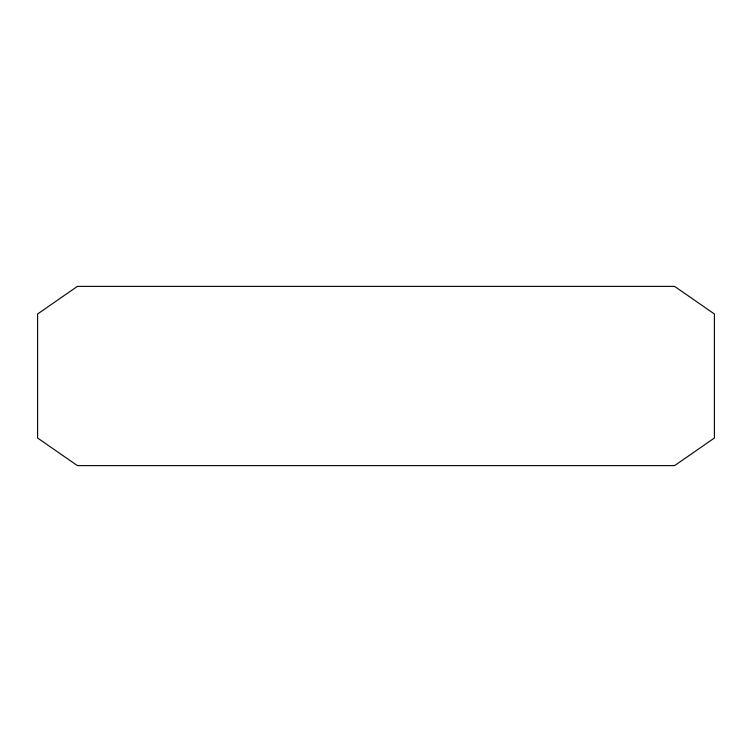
<?xml version="1.0" encoding="UTF-8"?>
<svg xmlns="http://www.w3.org/2000/svg" width="752" height="752" viewBox="0 0 752 752"><rect width="100%" height="100%" fill="white"/><g stroke="black" fill="none" stroke-linecap="round" stroke-linejoin="round"><path stroke-width="1.13" d="M77.409 286.39L37.6 313.969L37.6 438.031L77.409 465.61L674.591 465.61L714.4 438.031L714.4 313.969L674.591 286.39L77.409 286.39"/></g></svg>
